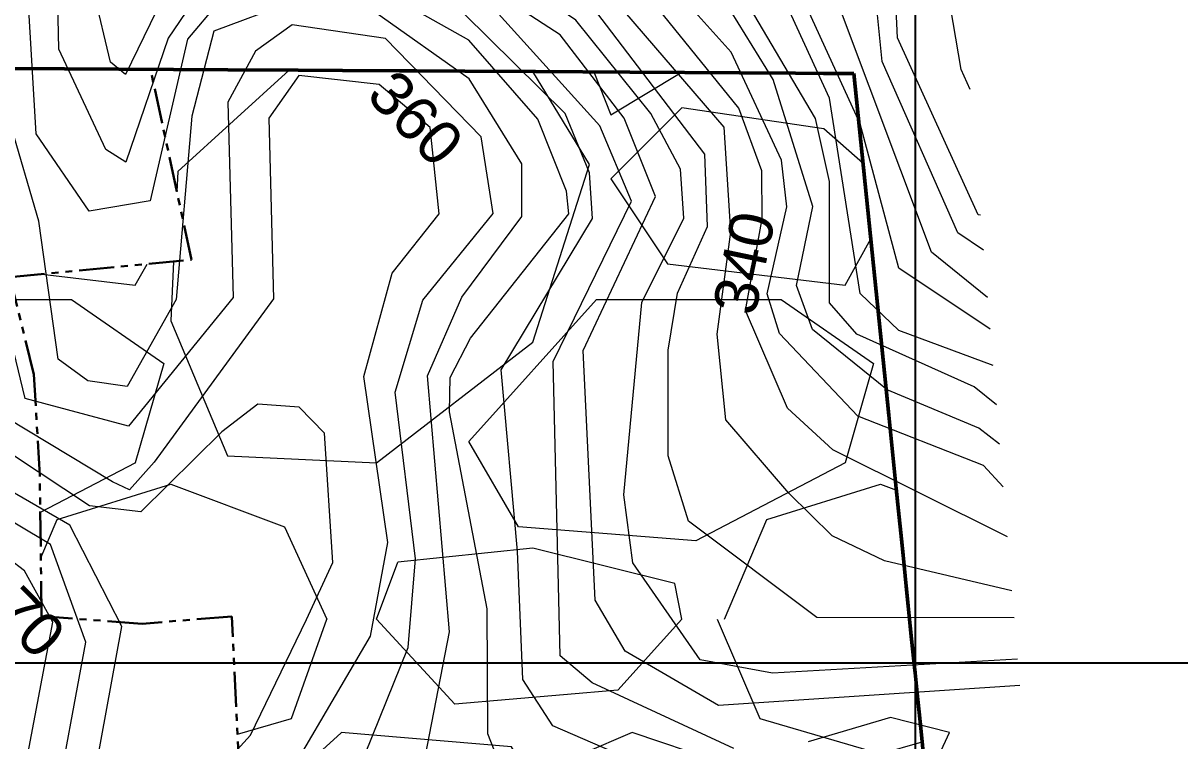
# Model space of a CAD drawing. Header units: metres. Extents: x 32505 to 230200, y 224018 to 1564544.
# Drawn here: x 227202 to 228237, y 1562630 to 1563272 of the extents above; entities that cross this region are included whole.
import ezdxf

# ---------------------------------------------------------------- set-up
doc = ezdxf.new("R2010")
doc.units = ezdxf.units.M
doc.linetypes.add('PHANTOM2', pattern=[1.25, 0.625, -0.125, 0.125, -0.125, 0.125, -0.125])
for name, color, linetype, lineweight in [('10 M CONTOUR', 8, 'Continuous', 9), ('2 M CONTOUR', 254, 'Continuous', 9), ('STREAM', 141, 'Continuous', 0)]:
    doc.layers.add(name, color=color, linetype=linetype, lineweight=lineweight)
for name, color, linetype in [('CONTEXT', 44, 'Continuous'), ('GRID', 7, 'Continuous'), ('VILLAGE BOUNDARY', 6, 'Continuous')]:
    doc.layers.add(name, color=color, linetype=linetype)
doc.styles.get("Standard").update_dxf_attribs({"font": 'arial.ttf'})

msp = doc.modelspace()

# ---------------------------------------------------------------- hatches: boundary and pattern name
at = {"layer": 'STREAM', "true_color": 0x693535}
h = msp.add_hatch(dxfattribs=at)
h.set_pattern_fill('GRAVEL', color=17, scale=25)
h.paths.add_polyline_path([(228010.1, 1562593), (228005.1, 1562641.6), (228003.6, 1562656), (228002.5, 1562667), (228001.2, 1562679.2), (228000, 1562691), (227999.5, 1562696.2), (227998.7, 1562704.3), (227996.9, 1562721.2), (227995.8, 1562732.7), (227993.9, 1562751), (227992.1, 1562768.5), (227989.3, 1562796.1), (227987.8, 1562810.4), (227985.2, 1562835.8), (227983.2, 1562855.9), (227980.1, 1562885.6), (227976.5, 1562921.3), (227945.2, 1563226.8), (227918.2, 1563227), (227893.2, 1563227.2), (227842.9, 1563227.5), (227744.8, 1563228.1), (227660.3, 1563228.6), (227597.3, 1563229), (227554.3, 1563229.2), (227538.6, 1563229.3), (227487.6, 1563229.7), (227448.2, 1563229.9), (227385.1, 1563230.3), (227316, 1563230.7), (227352.7, 1563060.3), (227190, 1563044.8), (227211.6, 1562957.9), (227216.9, 1562867.4), (227218.5, 1562741.6), (227308.5, 1562734.9), (227388.6, 1562741.5), (227395.8, 1562598.3), (227361.4, 1562598.5), (227366.2, 1562526.6), (227306.1, 1562526.4), (227306.4, 1562395.4), (227319.1, 1562216), (227222, 1562208.2), (227222.5, 1562201.8), (227234, 1562056.6), (227250.2, 1562056.6), (227183.3, 1561985.4), (227074, 1561868.9), (226998.5, 1561788.7), (226944, 1561730.6), (227114.2, 1561754.9), (227136, 1561757.9), (227190.4, 1561765.8), (227228.1, 1561771.2), (227231.6, 1561790.2), (227231.1, 1561830.8), (227231.7, 1561852), (227238, 1561891.8), (227244.9, 1561918.9), (227248.7, 1561925.1), (227257.1, 1561931.1), (227262.7, 1561937.8), (227275.7, 1561956.4), (227287, 1561982.5), (227295.1, 1561996.5), (227302.7, 1562003.2), (227310.6, 1562006.8), (227322.2, 1562011.4), (227329.1, 1562016.8), (227335.3, 1562025.2), (227341.7, 1562036.6), (227352.5, 1562048), (227365.3, 1562059.1), (227386.3, 1562074.8), (227412.3, 1562088.6), (227451.4, 1562094.3), (227500.1, 1562090.6), (227527.8, 1562084.7), (227547.8, 1562075.6), (227561.8, 1562069.1), (227574.8, 1562064.2), (227586.7, 1562066.9), (227601.9, 1562078.8), (227625.7, 1562075.6), (227645.7, 1562064.7), (227665.1, 1562056.1), (227688.9, 1562061.5), (227729, 1562070.7), (227773.9, 1562077.8), (227818.3, 1562106), (227837.3, 1562130), (227860.9, 1562156.8), (227872, 1562173.9), (227886.8, 1562186), (227901.6, 1562202.6), (227925.3, 1562230.2), (227946.3, 1562249.9), (227986.4, 1562281.8), (228018.4, 1562308.6), (228037.8, 1562320.8), (228029.6, 1562401.8)])

# ---------------------------------------------------------------- linework, layer by layer
at = {"color": 1, "lineweight": 50}
for points in [[(227133.3, 1563231.8), (227238.9, 1563231.2), (227385.1, 1563230.3), (227448.2, 1563229.9), (227487.6, 1563229.7), (227538.6, 1563229.3), (227554.3, 1563229.2), (227597.3, 1563229), (227660.3, 1563228.6), (227744.8, 1563228.1), (227842.9, 1563227.5), (227893.2, 1563227.2), (227918.2, 1563227), (227945.2, 1563226.8)], [(227945.2, 1563226.8), (227976.5, 1562921.3), (227980.1, 1562885.6), (227983.2, 1562855.9), (227985.2, 1562835.8), (227987.8, 1562810.4), (227989.3, 1562796.1), (227992.1, 1562768.5), (227993.9, 1562751), (227995.8, 1562732.7), (227996.9, 1562721.2), (227998.7, 1562704.3), (227999.5, 1562696.2), (228000, 1562691), (228001.2, 1562679.2), (228002.5, 1562667), (228003.6, 1562656), (228005.1, 1562641.6), (228010.1, 1562593), (228029.6, 1562401.8), (228045.6, 1562243.4), (228061.4, 1562056.6), (228075.2, 1561892.1), (228085.7, 1561767.7)]]:
    msp.add_lwpolyline(points, dxfattribs=at)
at = {"layer": '10 M CONTOUR'}
for points in [[(228082.6, 1562812.6, 340), (227926.4, 1562890.5, 340), (227886, 1562927.6, 340), (227848.2, 1563015.1, 340), (227863.2, 1563097, 340), (227862.9, 1563139.8, 340), (227842.4, 1563195.8, 340), (227756, 1563303, 340), (227613.1, 1563404.8, 340), (227606.5, 1563427.5, 340), (227624.4, 1563483.8, 340), (227670.2, 1563538, 340), (227747.1, 1563574.4, 340), (227850.3, 1563574.4, 340), (227902.4, 1563597.7, 340), (227950.3, 1563637.1, 340), (228002.6, 1563700, 340)], [(228067.1, 1562998.3, 330), (227985.5, 1563052.9, 330), (227950.8, 1563181.9, 330), (227879.2, 1563338.3, 330), (227866.7, 1563411.7, 330), (227903.3, 1563443.8, 330), (228028.6, 1563460.3, 330)], [(227343.1, 1563327.9, 350), (227293.5, 1563225.9, 350), (227280.1, 1563237, 350), (227265.5, 1563298.7, 350)], [(227838, 1562623.4, 350), (227711.1, 1562682, 350), (227682.6, 1562706.3, 350), (227676.3, 1562969.4, 350), (227746.4, 1563112.8, 350), (227717.9, 1563180.1, 350), (227627.3, 1563280.2, 350)], [(227145.9, 1561956.9, 360), (227272.9, 1562161.1, 360), (227298.3, 1562289.2, 360), (227316.1, 1562419, 360), (227415.8, 1562558.7, 360), (227512.8, 1562723.7, 360), (227528.2, 1562807.7, 360), (227506.9, 1562956, 360), (227532.1, 1563048.4, 360), (227574.3, 1563101.5, 360), (227566.3, 1563178.5, 360), (227520.7, 1563217.2, 360), (227448.7, 1563225.2, 360), (227421.9, 1563187, 360), (227426, 1563025.3, 360), (227319.2, 1562879.3, 360), (227297.2, 1562854.6, 360), (227281.9, 1562861.9, 360), (227186.6, 1562919.4, 360)], [(228014, 1562601.5, 350), (228030.9, 1562637.8, 350), (227978.2, 1562651, 350), (227904.3, 1562629.2, 350)]]:
    msp.add_polyline3d(points, dxfattribs=at)
at = {"layer": '2 M CONTOUR'}
for points in [[(228093.7, 1562679.7, 348), (227824.1, 1562661.8, 348), (227740.6, 1562710.5, 348), (227713.9, 1562756.1, 348), (227703.1, 1562979.1, 348), (227767.8, 1563117, 348), (227739.7, 1563186.9, 348), (227682.4, 1563261.6, 348), (227521.7, 1563365.7, 348), (227411.1, 1563375.7, 348), (227306.1, 1563358.7, 348), (227281.9, 1563373.9, 348), (227280.5, 1563462.3, 348), (227280.1, 1563495.3, 348), (227316.8, 1563520.3, 348), (227400.8, 1563511.2, 348), (227523.1, 1563537.8, 348), (227582.5, 1563615.6, 348), (227600.7, 1563691.2, 348), (227606.9, 1563700, 348)], [(228091.7, 1562703.3, 346), (227872.5, 1562690.7, 346), (227807.7, 1562702.5, 346), (227747.5, 1562789.3, 346), (227739.5, 1562850.2, 346), (227755.5, 1563022.2, 346), (227793, 1563097.4, 346), (227790.2, 1563141.4, 346), (227763.7, 1563191.2, 346), (227696.4, 1563274.7, 346), (227561, 1563367.4, 346), (227498.5, 1563392.7, 346), (227371.1, 1563401.2, 346), (227350.5, 1563434.7, 346), (227365.9, 1563473.9, 346), (227442.6, 1563496.1, 346), (227518, 1563503.4, 346), (227574.9, 1563558.3, 346), (227669.3, 1563645.6, 346), (227747.4, 1563657.3, 346), (227831.4, 1563668.1, 346), (227887.7, 1563700, 346)], [(228088.7, 1562740.1, 344), (227912.2, 1562740.5, 344), (227797.2, 1562826.6, 344), (227779.2, 1562885, 344), (227779.2, 1562979.5, 344), (227787.6, 1563030.6, 344), (227814.3, 1563090.1, 344), (227812, 1563154.8, 344), (227710.4, 1563287.7, 344), (227530.4, 1563422.1, 344), (227544, 1563485.4, 344), (227675.6, 1563621.2, 344), (227763.3, 1563626.1, 344), (227833.9, 1563629.1, 344), (227863.2, 1563642.1, 344), (227904.8, 1563671.5, 344), (227931.7, 1563700, 344)], [(228086.6, 1562764.4, 342), (227972.6, 1562791.2, 342), (227925.8, 1562813.6, 342), (227887.2, 1562851.8, 342), (227830.7, 1562917.1, 342), (227823.1, 1562993.8, 342), (227835.2, 1563085.2, 342), (227829.1, 1563178.8, 342), (227721.9, 1563303.9, 342), (227585.7, 1563397.8, 342), (227569.5, 1563415.8, 342), (227568.1, 1563451.3, 342), (227576.9, 1563484.8, 342), (227677, 1563585, 342), (227834.8, 1563603, 342), (227905.5, 1563628.9, 342), (227969.4, 1563700, 342)], [(228078.9, 1562857.3, 338), (228061.4, 1562876.5, 338), (227948.9, 1562920.6, 338), (227878.6, 1562994.5, 338), (227867.6, 1563030, 338), (227885.2, 1563107.6, 338), (227880.6, 1563149.3, 338), (227835.6, 1563245.9, 338), (227746.8, 1563344.5, 338), (227661.1, 1563395.5, 338), (227647.6, 1563417.6, 338), (227661, 1563485.4, 338), (227681.3, 1563505.3, 338), (227756.9, 1563542.4, 338), (227908, 1563559.9, 338), (227971, 1563613.5, 338), (228011.2, 1563669.2, 338)], [(228075.7, 1562895.5, 336), (228057.2, 1562909.7, 336), (227975.1, 1562944, 336), (227908.4, 1562998.1, 336), (227894.1, 1563037.4, 336), (227908.5, 1563108.1, 336), (227873, 1563221.4, 336), (227829.3, 1563292.7, 336), (227755.4, 1563378.2, 336), (227734.5, 1563423.5, 336), (227730, 1563474.6, 336), (227759.7, 1563506.9, 336), (227869.8, 1563526.4, 336), (227992.9, 1563562.5, 336), (228015.1, 1563622.4, 336)], [(228072.8, 1562930.6, 334), (228053, 1562946.6, 334), (227947.9, 1562993.9, 334), (227923.5, 1563021.9, 334), (227923.4, 1563130.2, 334), (227911.1, 1563186.8, 334), (227778.3, 1563411.3, 334), (227789.9, 1563479.9, 334), (227984.2, 1563521.7, 334), (228020.4, 1563558.5, 334)], [(228069.8, 1562965.9, 332), (227985.4, 1562997.2, 332), (227950.9, 1563030.3, 332), (227923.5, 1563204.7, 332), (227824.8, 1563419.7, 332), (227868.6, 1563471.3, 332), (228026.5, 1563485.7, 332)], [(228064.8, 1563026.5, 328), (228014.8, 1563067.2, 328), (227931.6, 1563288.6, 328), (227919.1, 1563341.4, 328), (227913.4, 1563391.2, 328), (227939.5, 1563420.7, 328), (228030.6, 1563436.6, 328)], [(227368.3, 1563312.7, 352), (227331.8, 1563258.4, 352), (227293.9, 1563147.6, 352), (227276, 1563159, 352), (227233.9, 1563248.5, 352), (227230.1, 1563427.6, 352)], [(227376.9, 1563290.5, 354), (227349, 1563257.7, 354), (227315.6, 1563113.1, 354), (227261.2, 1563103.8, 354), (227213.6, 1563172.9, 354), (227199.2, 1563415.3, 354)], [(228061.2, 1563068.9, 326), (228038.4, 1563084.3, 326), (227970.7, 1563237.6, 326), (227958.8, 1563357.2, 326), (227985.3, 1563389.2, 326), (228033.5, 1563401.4, 326)], [(227441.5, 1563290.3, 356), (227372.7, 1563264.6, 356), (227352.9, 1563188.6, 356), (227338.9, 1563024.9, 356), (227295.1, 1562947.1, 356), (227259.8, 1562952.1, 356), (227233.3, 1562971.4, 356), (227216, 1563095, 356), (227190.1, 1563183.8, 356), (227173.9, 1563369.4, 356)], [(228058.6, 1563100.3, 324), (228056.5, 1563100.5, 324), (227984.4, 1563258.7, 324), (227981.1, 1563329.8, 324), (228001.1, 1563357.3, 324), (228036.1, 1563369.8, 324)], [(228049.3, 1563212.5, 322), (228041.4, 1563230.5, 322), (228024.2, 1563330.7, 322), (228038.7, 1563339.2, 322)], [(227633, 1562597.7, 354), (227617.7, 1562636.4, 354), (227617.1, 1562748.2, 354), (227583.4, 1562924.3, 354), (227584, 1562955.2, 354), (227602.4, 1562990.3, 354), (227690.4, 1563101.3, 354), (227688.1, 1563121.6, 354), (227662.5, 1563186.1, 354), (227600.8, 1563256.7, 354), (227524.8, 1563299.7, 354)], [(227073.5, 1561672.2, 364), (227052.2, 1561816.6, 364), (227065.1, 1561881, 364), (227100, 1561957.2, 364), (227217.7, 1562148.7, 364), (227208.8, 1562192.8, 364), (227209.9, 1562265.1, 364), (227215.2, 1562352.7, 364), (227258.4, 1562558, 364), (227290.3, 1562732.4, 364), (227243.8, 1562823.1, 364), (227146.7, 1562879.1, 364), (227139.5, 1562893.8, 364), (227097.2, 1563027.7, 364), (227108.5, 1563103.9, 364), (227103.2, 1563180.2, 364), (227064.2, 1563255.4, 364), (227025.6, 1563286.1, 364)], [(226959.9, 1561769.7, 368), (226966.8, 1561805.2, 368), (227109.1, 1562077.8, 368), (227117.3, 1562113.1, 368), (227102.7, 1562150, 368), (227048.1, 1562193, 368), (227031.6, 1562260.1, 368), (227044.6, 1562328, 368), (227128.2, 1562430.4, 368), (227195.7, 1562563.1, 368), (227228.6, 1562736.2, 368), (227203.2, 1562782.3, 368), (227118.8, 1562846.5, 368), (227055.2, 1563014.1, 368), (227071.4, 1563115.9, 368), (227059.1, 1563168.4, 368), (227026.1, 1563216.3, 368), (226966.2, 1563244.3, 368), (226833.6, 1563254.7, 368), (226749.4, 1563279.8, 368), (226675.2, 1563258.6, 368), (226603.7, 1563254.4, 368)], [(227045.5, 1561625.5, 366), (227010, 1561798.9, 366), (227074.4, 1561957.6, 366), (227164.3, 1562111.6, 366), (227173.5, 1562148, 366), (227120.9, 1562239.1, 366), (227116.8, 1562267.1, 366), (227154.5, 1562336.5, 366), (227229.1, 1562562.4, 366), (227258.1, 1562718.3, 366), (227226.4, 1562805.9, 366), (227131.8, 1562862.2, 366), (227074.9, 1563019.3, 366), (227087.6, 1563094.6, 366), (227081.9, 1563172.6, 366), (227043.3, 1563235.7, 366), (227000.2, 1563265.6, 366), (226863.5, 1563277.2, 366)], [(227107.2, 1561576.5, 362), (227085.4, 1561798.6, 362), (227095, 1561877.8, 362), (227122.4, 1561957.1, 362), (227242.3, 1562139.6, 362), (227268.9, 1562307.9, 362), (227277.8, 1562434.9, 362), (227325, 1562546.7, 362), (227405.4, 1562635.4, 362), (227455.6, 1562738.7, 362), (227479, 1562789.8, 362), (227471.5, 1562905.3, 362), (227448.9, 1562928.5, 362), (227411.9, 1562931.2, 362), (227379.8, 1562906.4, 362), (227307.4, 1562835, 362), (227261.3, 1562840.3, 362), (227169.2, 1562901, 362), (227139.4, 1562946.6, 362), (227126.1, 1563002.3, 362), (227124.5, 1563187.8, 362), (227087.5, 1563281.7, 362)], [(227184.1, 1561767.4, 356), (227174.2, 1561837.6, 356), (227195.9, 1561957.8, 356), (227303.4, 1562131.2, 356), (227380.4, 1562177.3, 356), (227449.8, 1562182.8, 356), (227598.2, 1562238.3, 356), (227637.9, 1562272.6, 356), (227673.2, 1562342.1, 356), (227693.6, 1562441.2, 356), (227679, 1562467.7, 356), (227653.6, 1562475, 356), (227594.1, 1562499.4, 356), (227558.2, 1562533.4, 356), (227553.8, 1562574.2, 356), (227583.5, 1562727.7, 356), (227563.7, 1562956.5, 356), (227594.6, 1563026.9, 356), (227648.1, 1563098.9, 356), (227648.3, 1563146.2, 356), (227601.1, 1563222.2, 356), (227518.5, 1563280.5, 356)], [(227776.3, 1562600.1, 352), (227675.8, 1562643.7, 352), (227649.2, 1562685.1, 352), (227644.4, 1562799.9, 352), (227629.6, 1562961.8, 352), (227711.3, 1563097.2, 352), (227708.8, 1563138, 352), (227686.9, 1563191.1, 352), (227596.3, 1563280.4, 352)], [(227482.7, 1562555.6, 358), (227546.4, 1562713.6, 358), (227553.2, 1562793, 358), (227534.9, 1562941.9, 358), (227559.6, 1563024.1, 358), (227622.6, 1563101.6, 358), (227611.9, 1563170.2, 358), (227526.1, 1563258.1, 358), (227442.6, 1563270.5, 358), (227410, 1563247, 358), (227385.1, 1563201.3, 358), (227389.9, 1563026.7, 358), (227296.4, 1562911.6, 358), (227203.7, 1562936.3, 358), (227181.3, 1563029, 358)]]:
    msp.add_polyline3d(points, dxfattribs=at)
at = {"layer": 'GRID', "color": 254, "linetype": 'Continuous'}
for p, q in [((228000, 1563700), (228000, 1555700)), ((223000, 1562700), (230000, 1562700))]:
    msp.add_line(p, q, dxfattribs=at)
at = {"layer": 'VILLAGE BOUNDARY', "linetype": 'PHANTOM2', "lineweight": 30, "ltscale": 50}
msp.add_lwpolyline([(227096.2, 1562045.7), (227234, 1562056.6), (227222.5, 1562201.8), (227222, 1562208.2), (227319.1, 1562216), (227306.4, 1562395.4), (227306.1, 1562526.4), (227366.2, 1562526.6), (227361.4, 1562598.5), (227395.8, 1562598.3), (227388.6, 1562741.5), (227308.5, 1562734.9), (227218.5, 1562741.6), (227216.9, 1562867.4), (227211.6, 1562957.9), (227190, 1563044.8), (227352.7, 1563060.3), (227316, 1563230.7), (226703.6, 1563234.5)], dxfattribs=at)

# ---------------------------------------------------------------- texts
at = {"layer": 'CONTEXT', "linetype": 'Continuous'}
for s, rotation, p in [('360', 314.1051, (227507.8, 1563206.1, 360)), ('340', 78.2325, (227856.7, 1563009.1, 340)), ('370', 314.5965, (227151.3, 1562765.8, 370))]:
    msp.add_text(s, height=39, rotation=rotation, dxfattribs=at).set_placement(p)

doc.saveas('drawing.dxf')
